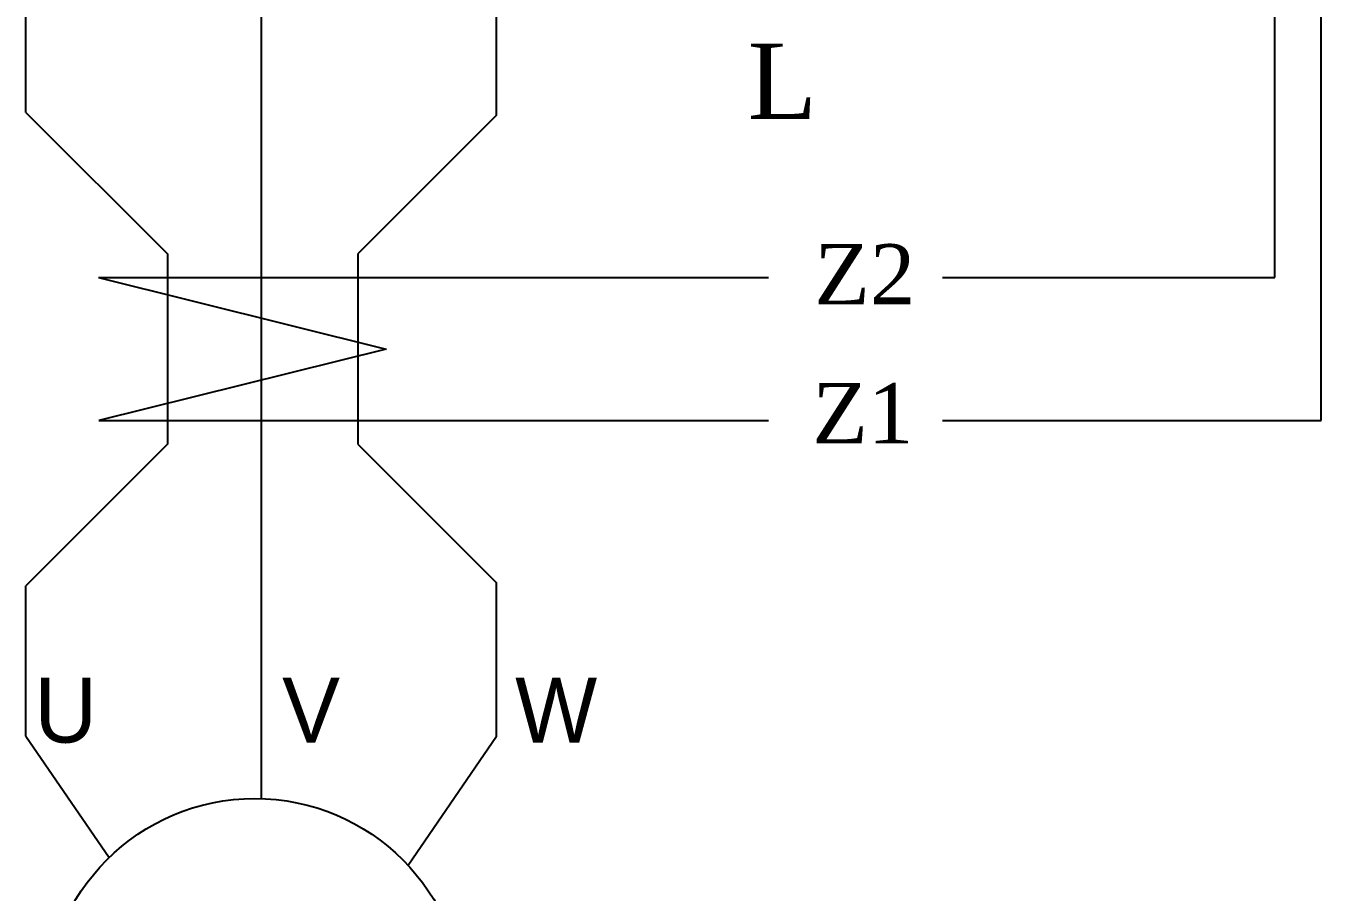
# Model space of a CAD drawing. Header units: millimetres. Extents: x 58 to 898, y 43 to 722.
# Drawn here: x 266.29 to 308.29, y 424.09 to 452.17 of the extents above; entities that cross this region are included whole.
import ezdxf

# ---------------------------------------------------------------- set-up
doc = ezdxf.new("R2010")
doc.units = ezdxf.units.MM
doc.layers.add('4', color=133, linetype='Continuous')
doc.layers.add('ASHADE', color=7, linetype='Continuous')
doc.styles.add('ghs', font='NGULIM.TTF')
doc.styles.add('HCM', font='batang.ttc')

msp = doc.modelspace()

# ---------------------------------------------------------------- linework, layer by layer
at = {"layer": '4', "color": 0, "linetype": 'ByBlock', "lineweight": 25}
for p, q in [((266.288, 449.365), (270.876, 444.781)), ((281.545, 449.269), (277.057, 444.781)), ((270.876, 444.781), (270.876, 438.604)), ((277.057, 444.781), (277.057, 438.604)), ((268.647, 444.009), (277.97, 441.689)), ((277.97, 441.689), (268.653, 439.376)), ((270.876, 438.604), (266.288, 434.016)), ((277.057, 438.604), (281.545, 434.112))]:
    msp.add_line(p, q, dxfattribs=at)
at = {"layer": 'ASHADE', "color": 0, "linetype": 'ByBlock', "lineweight": 25}
for p, q in [((266.288, 449.365), (266.288, 497.493)), ((281.545, 449.269), (281.545, 497.492)), ((268.647, 444.009), (290.375, 444.009)), ((268.653, 439.376), (290.375, 439.376)), ((266.288, 429.138), (266.288, 434.016)), ((281.545, 429.128), (281.545, 434.112))]:
    msp.add_line(p, q, dxfattribs=at)
at = {"layer": 'ASHADE', "color": 0, "linetype": 'ByBlock', "lineweight": 25, "ltscale": 2}
for p, q in [((273.92, 497.482), (273.92, 427.119)), ((266.288, 429.138), (268.985, 425.205)), ((281.545, 429.128), (278.683, 424.955))]:
    msp.add_line(p, q, dxfattribs=at)
at = {"layer": 'ASHADE', "color": 5}
for p, q in [((306.792, 444.009), (306.792, 463.273)), ((308.292, 439.376), (308.292, 463.273)), ((296.012, 444.009), (306.792, 444.009)), ((296.018, 439.376), (308.292, 439.376))]:
    msp.add_line(p, q, dxfattribs=at)
at = {"layer": 'ASHADE', "color": 0, "linetype": 'ByBlock', "lineweight": 25, "ltscale": 2}
msp.add_circle((273.712, 420.336), 6.786, dxfattribs=at)

# ---------------------------------------------------------------- texts
at = {"layer": 'ASHADE', "color": 0, "linetype": 'ByBlock', "lineweight": 25, "style": 'HCM'}
for s, height, p in [('L', 2.442, (289.692, 449.154)), ('Z2', 1.9534, (291.855, 443.14)), ('Z1', 1.9534, (291.79, 438.638))]:
    msp.add_text(s, height=height, dxfattribs=at).set_placement(p)
at = {"layer": 'ASHADE', "color": 0, "linetype": 'ByBlock', "lineweight": 25, "ltscale": 2, "style": 'ghs'}
for s, p in [('U', (266.563, 428.935)), ('V', (274.595, 428.935)), ('W', (282.153, 428.935))]:
    msp.add_text(s, height=2.109, dxfattribs=at).set_placement(p)

doc.saveas('drawing.dxf')
